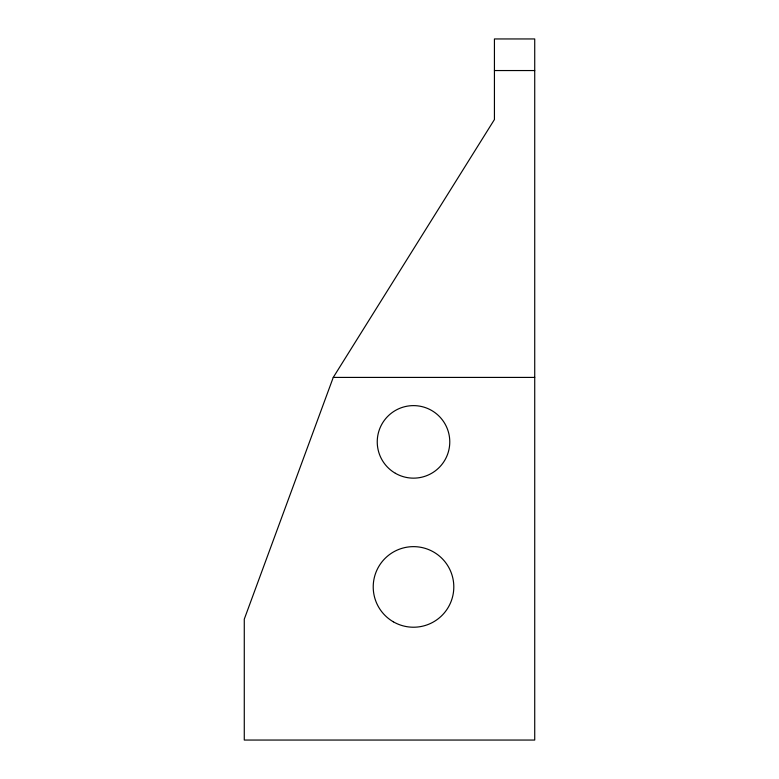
<?xml version="1.0" encoding="UTF-8"?>
<svg xmlns="http://www.w3.org/2000/svg" width="779" height="779" viewBox="0 0 779 779"><rect width="100%" height="100%" fill="white"/><g stroke="black" fill="none" stroke-linecap="round" stroke-linejoin="round"><path stroke-width="1.17" d="M333.256 377.416L244.275 619.169L244.275 740.05L534.725 740.05L534.725 38.95L494.431 38.95L494.431 119.538L333.256 377.416L534.725 377.416M494.431 70.548L534.725 70.548M395.381 473.291A36.262 36.262 0 0 0 449.775 441.878A36.262 36.262 0 0 0 395.381 410.475A36.262 36.262 0 0 0 395.381 473.291M393.366 621.827A40.294 40.294 0 0 0 453.806 586.938A40.294 40.294 0 0 0 393.366 552.038A40.294 40.294 0 0 0 393.366 621.827"/></g></svg>
